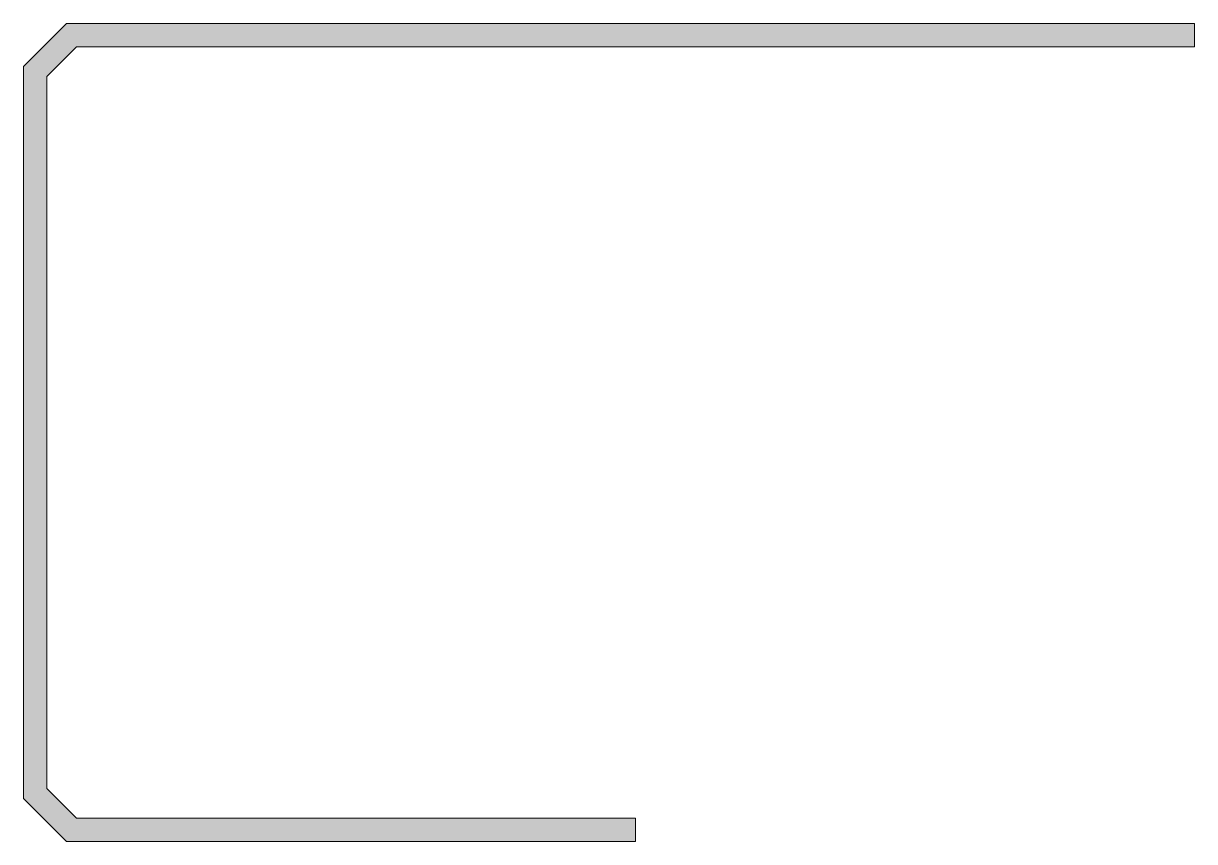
# Model space of a CAD drawing. Header units: metres. Extents: x 1 to 40.8, y 0 to 27.8.
import ezdxf

# ---------------------------------------------------------------- set-up
doc = ezdxf.new("R2010")
doc.units = ezdxf.units.M
doc.layers.add('A-DETL-GENF', color=92, linetype='Continuous', lineweight=18)

# ---------------------------------------------------------------- blocks, each defined once
blk = doc.blocks.new('45 Plagyp prof - U-profiel-1578261-00_0 Basismaterialen')
at = {"layer": 'A-DETL-GENF'}
blk.add_hatch(color=256, dxfattribs=at).paths.add_polyline_path([(2.469, 0), (21.8, 0), (21.8, 0.8), (2.8, 0.8), (1.8, 1.8), (1.8, 26), (2.8, 27), (40.8, 27), (40.8, 27.8), (2.469, 27.8), (1, 26.331), (1, 1.469)])
for p, q in [((2.469, 27.8), (1, 26.331)), ((40.8, 27.8), (2.469, 27.8)), ((40.8, 27), (40.8, 27.8)), ((1.8, 26), (2.8, 27)), ((2.8, 27), (40.8, 27)), ((1, 26.331), (1, 1.469)), ((1.8, 1.8), (1.8, 26)), ((2.8, 0.8), (1.8, 1.8)), ((1, 1.469), (2.469, 0)), ((21.8, 0.8), (2.8, 0.8)), ((21.8, 0), (21.8, 0.8)), ((2.469, 0), (21.8, 0))]:
    blk.add_line(p, q, dxfattribs=at)

msp = doc.modelspace()

# ---------------------------------------------------------------- block references
msp.add_blockref('45 Plagyp prof - U-profiel-1578261-00_0 Basismaterialen', (0, 0))

doc.saveas('drawing.dxf')
